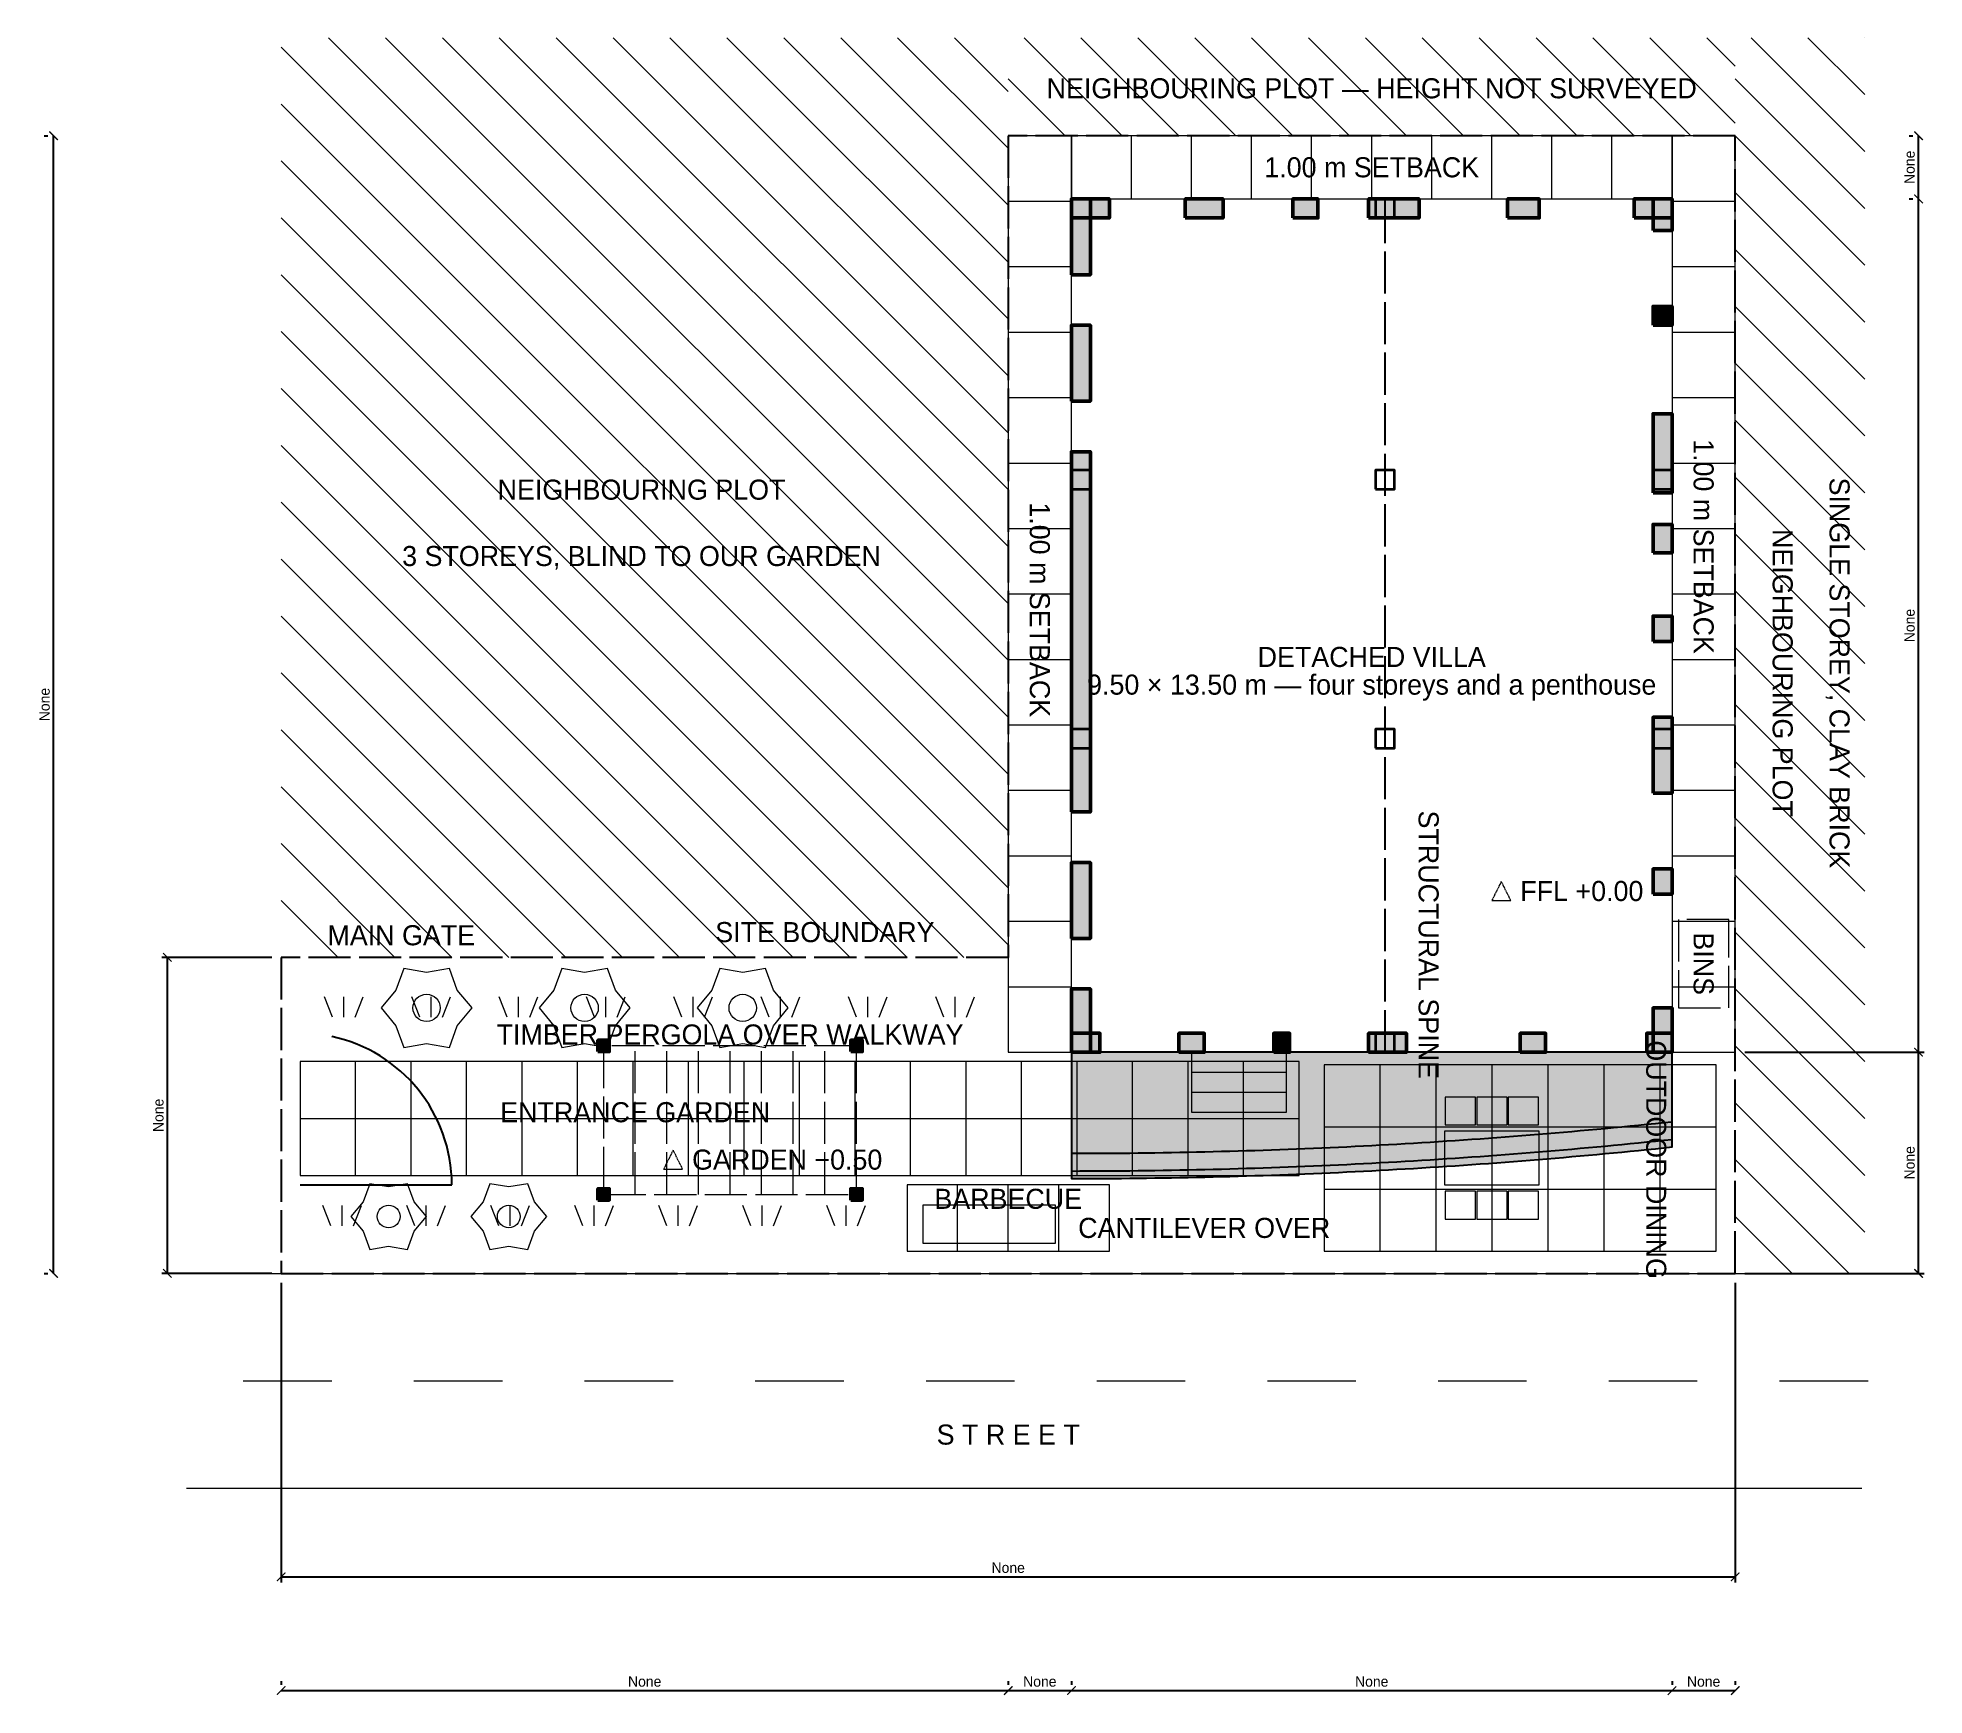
# Model space of a CAD drawing. Header units: millimetres. Extents: x -3851 to 25990, y -6675 to 19550.
import ezdxf
from ezdxf.enums import TextEntityAlignment as Align

# ---------------------------------------------------------------- set-up
doc = ezdxf.new("R2010")
doc.units = ezdxf.units.MM
doc.header["$LTSCALE"] = 20
doc.linetypes.add('DASHDOT', pattern=[3.556, 2.54, -0.508, 0, -0.508])
doc.linetypes.add('DASHED', pattern=[1.524, 1.27, -0.254])
for name, color, linetype, lineweight in [('A-ANNO-DIMS', 5, 'CONTINUOUS', 13), ('A-ANNO-PATT', 8, 'CONTINUOUS', 9), ('A-ANNO-SYMB', 5, 'DASHED', 13), ('A-ANNO-TEXT', 7, 'CONTINUOUS', 13), ('A-FLOR', 7, 'CONTINUOUS', 25), ('A-FLOR-STRS', 2, 'CONTINUOUS', 18), ('A-FURN', 6, 'CONTINUOUS', 13), ('A-WALL', 7, 'CONTINUOUS', 50), ('A-WALL-PATT', 7, 'CONTINUOUS', 9), ('G-ANNO-BNDY', 1, 'DASHDOT', 25), ('L-PLNT', 3, 'CONTINUOUS', 13), ('L-SITE', 3, 'CONTINUOUS', 18), ('S-COLS', 7, 'CONTINUOUS', 35)]:
    doc.layers.add(name, color=color, linetype=linetype, lineweight=lineweight)
doc.dimstyles.new('ARCH', dxfattribs={"dimtxt": 2.2, "dimasz": 1.8, "dimexe": 1.2, "dimexo": 2, "dimgap": 0.8, "dimtad": 1, "dimlfac": 0.001, "dimblk": 'ARCHTICK', "dimcen": 2.5, "dimazin": 3, "dimtfac": 1, "dimtmove": 0, "dimatfit": 3})

# ---------------------------------------------------------------- blocks, each defined once
blk = doc.blocks.new('_ARCHTICK')
at = {"color": 0, "linetype": 'BYBLOCK', "const_width": 0.15}
blk.add_lwpolyline([(-0.5, -0.5), (0.5, 0.5)], dxfattribs=at)

msp = doc.modelspace()

# ---------------------------------------------------------------- hatches: boundary and pattern name
at = {"layer": 'A-ANNO-PATT'}
msp.add_hatch(color=7, dxfattribs=at).paths.add_polyline_path([(12500, 3500), (12500, 1500), (12631.944, 1500.096), (12763.889, 1500.386), (12895.833, 1500.868), (13027.778, 1501.543), (13159.722, 1502.411), (13291.667, 1503.472), (13423.611, 1504.726), (13555.556, 1506.173), (13687.5, 1507.812), (13819.444, 1509.645), (13951.389, 1511.671), (14083.333, 1513.889), (14215.278, 1516.3), (14347.222, 1518.904), (14479.167, 1521.701), (14611.111, 1524.691), (14743.056, 1527.874), (14875, 1531.25), (15006.944, 1534.819), (15138.889, 1538.58), (15270.833, 1542.535), (15402.778, 1546.682), (15534.722, 1551.022), (15666.667, 1555.556), (15798.611, 1560.282), (15930.556, 1565.201), (16062.5, 1570.312), (16194.444, 1575.617), (16326.389, 1581.115), (16458.333, 1586.806), (16590.278, 1592.689), (16722.222, 1598.765), (16854.167, 1605.035), (16986.111, 1611.497), (17118.056, 1618.152), (17250, 1625), (17381.944, 1632.041), (17513.889, 1639.275), (17645.833, 1646.701), (17777.778, 1654.321), (17909.722, 1662.133), (18041.667, 1670.139), (18173.611, 1678.337), (18305.556, 1686.728), (18437.5, 1695.312), (18569.444, 1704.09), (18701.389, 1713.059), (18833.333, 1722.222), (18965.278, 1731.578), (19097.222, 1741.127), (19229.167, 1750.868), (19361.111, 1760.802), (19493.056, 1770.93), (19625, 1781.25), (19756.944, 1791.763), (19888.889, 1802.469), (20020.833, 1813.368), (20152.778, 1824.46), (20284.722, 1835.745), (20416.667, 1847.222), (20548.611, 1858.893), (20680.556, 1870.756), (20812.5, 1882.812), (20944.444, 1895.062), (21076.389, 1907.504), (21208.333, 1920.139), (21340.278, 1932.967), (21472.222, 1945.988), (21604.167, 1959.201), (21736.111, 1972.608), (21868.056, 1986.208), (22000, 2000), (22000, 3500)])
at = {"layer": 'A-WALL-PATT'}
for points in [[(12500, 15800), (12800, 15800), (12800, 17000), (12500, 17000)], [(12500, 16700), (13100, 16700), (13100, 17000), (12500, 17000)], [(14300, 16700), (14900, 16700), (14900, 17000), (14300, 17000)], [(16000, 16700), (16400, 16700), (16400, 17000), (16000, 17000)], [(17200, 16700), (18000, 16700), (18000, 17000), (17200, 17000)], [(19400, 16700), (19900, 16700), (19900, 17000), (19400, 17000)], [(21400, 16700), (22000, 16700), (22000, 17000), (21400, 17000)], [(21700, 16500), (22000, 16500), (22000, 17000), (21700, 17000)], [(21700, 15000), (22000, 15000), (22000, 15300), (21700, 15300)], [(12500, 13800), (12800, 13800), (12800, 15000), (12500, 15000)], [(21700, 12350), (22000, 12350), (22000, 13600), (21700, 13600)], [(12500, 7300), (12800, 7300), (12800, 13000), (12500, 13000)], [(21700, 11400), (22000, 11400), (22000, 11850), (21700, 11850)], [(21700, 10000), (22000, 10000), (22000, 10400), (21700, 10400)], [(21700, 7600), (22000, 7600), (22000, 8800), (21700, 8800)], [(12500, 5300), (12800, 5300), (12800, 6500), (12500, 6500)], [(21700, 6000), (22000, 6000), (22000, 6400), (21700, 6400)], [(12500, 3500), (12800, 3500), (12800, 4500), (12500, 4500)], [(21700, 3500), (22000, 3500), (22000, 4200), (21700, 4200)], [(5010, 3510), (5190, 3510), (5190, 3690), (5010, 3690)], [(9010, 3510), (9190, 3510), (9190, 3690), (9010, 3690)], [(12500, 3500), (12950, 3500), (12950, 3800), (12500, 3800)], [(14200, 3500), (14600, 3500), (14600, 3800), (14200, 3800)], [(15700, 3500), (15950, 3500), (15950, 3800), (15700, 3800)], [(17200, 3500), (17800, 3500), (17800, 3800), (17200, 3800)], [(19600, 3500), (20000, 3500), (20000, 3800), (19600, 3800)], [(21600, 3500), (22000, 3500), (22000, 3800), (21600, 3800)], [(5010, 1160), (5190, 1160), (5190, 1340), (5010, 1340)], [(9010, 1160), (9190, 1160), (9190, 1340), (9010, 1340)]]:
    msp.add_hatch(color=7, dxfattribs=at).paths.add_polyline_path(points)

# ---------------------------------------------------------------- linework, layer by layer
at = {"layer": 'A-ANNO-PATT'}
for p, q in [((11500, 7900), (0, 19400)), ((11500, 8800), (750, 19550)), ((11500, 9700), (1650, 19550)), ((11500, 10600), (2550, 19550)), ((11500, 11500), (3450, 19550)), ((11500, 12400), (4350, 19550)), ((11500, 13300), (5250, 19550)), ((11500, 14200), (6150, 19550)), ((11500, 15100), (7050, 19550)), ((11500, 16000), (7950, 19550)), ((11500, 16900), (8850, 19550)), ((11500, 17800), (9750, 19550)), ((11500, 18700), (10650, 19550)), ((13300, 18000), (11750, 19550)), ((14200, 18000), (12650, 19550)), ((15100, 18000), (13550, 19550)), ((16000, 18000), (14450, 19550)), ((16900, 18000), (15350, 19550)), ((17800, 18000), (16250, 19550)), ((18700, 18000), (17150, 19550)), ((19600, 18000), (18050, 19550)), ((20500, 18000), (18950, 19550)), ((21400, 18000), (19850, 19550)), ((22300, 18000), (20750, 19550)), ((23000, 18200), (21650, 19550)), ((23000, 19100), (22550, 19550)), ((25050, 17750), (23250, 19550)), ((25050, 18650), (24150, 19550)), ((25050, 19550), (25050, 19550)), ((12400, 18000), (11500, 18900)), ((25050, 16850), (23000, 18900)), ((11500, 7000), (0, 18500)), ((11500, 18000), (11500, 18000)), ((25050, 15950), (23000, 18000)), ((11500, 6100), (0, 17600)), ((25050, 15050), (23000, 17100)), ((11500, 5200), (0, 16700)), ((25050, 14150), (23000, 16200)), ((10800, 5000), (0, 15800)), ((25050, 13250), (23000, 15300)), ((9900, 5000), (0, 14900)), ((25050, 12350), (23000, 14400)), ((9000, 5000), (0, 14000)), ((25050, 11450), (23000, 13500)), ((8100, 5000), (0, 13100)), ((25050, 10550), (23000, 12600)), ((7200, 5000), (0, 12200)), ((25050, 9650), (23000, 11700)), ((6300, 5000), (0, 11300)), ((25050, 8750), (23000, 10800)), ((5400, 5000), (0, 10400)), ((25050, 7850), (23000, 9900)), ((4500, 5000), (0, 9500)), ((25050, 6950), (23000, 9000)), ((3600, 5000), (0, 8600)), ((25050, 6050), (23000, 8100)), ((2700, 5000), (0, 7700)), ((25050, 5150), (23000, 7200)), ((1800, 5000), (0, 6800)), ((25050, 4250), (23000, 6300)), ((900, 5000), (0, 5900)), ((25050, 3350), (23000, 5400)), ((0, 5000), (0, 5000)), ((25050, 2450), (23000, 4500)), ((25050, 1550), (23000, 3600)), ((25050, 650), (23000, 2700)), ((24800, 0), (23000, 1800)), ((23900, 0), (23000, 900)), ((23000, 0), (23000, 0))]:
    msp.add_line(p, q, dxfattribs=at)
at = {"layer": 'A-ANNO-SYMB'}
for points in [[(19300, 6200), (19150, 5900), (19450, 5900)], [(6200, 1950), (6050, 1650), (6350, 1650)]]:
    msp.add_lwpolyline(points, close=True, dxfattribs=at)
at = {"layer": 'A-FLOR', "linetype": 'DASHED', "ltscale": 26.25}
msp.add_line((17460, 3500), (17460, 17000), dxfattribs=at)
at = {"layer": 'A-FLOR'}
msp.add_line((300, 1400), (2700, 1400), dxfattribs=at)
msp.add_lwpolyline([(12500, 3500), (12500, 1500), (12631.944, 1500.096), (12763.889, 1500.386), (12895.833, 1500.868), (13027.778, 1501.543), (13159.722, 1502.411), (13291.667, 1503.472), (13423.611, 1504.726), (13555.556, 1506.173), (13687.5, 1507.812), (13819.444, 1509.645), (13951.389, 1511.671), (14083.333, 1513.889), (14215.278, 1516.3), (14347.222, 1518.904), (14479.167, 1521.701), (14611.111, 1524.691), (14743.056, 1527.874), (14875, 1531.25), (15006.944, 1534.819), (15138.889, 1538.58), (15270.833, 1542.535), (15402.778, 1546.682), (15534.722, 1551.022), (15666.667, 1555.556), (15798.611, 1560.282), (15930.556, 1565.201), (16062.5, 1570.312), (16194.444, 1575.617), (16326.389, 1581.115), (16458.333, 1586.806), (16590.278, 1592.689), (16722.222, 1598.765), (16854.167, 1605.035), (16986.111, 1611.497), (17118.056, 1618.152), (17250, 1625), (17381.944, 1632.041), (17513.889, 1639.275), (17645.833, 1646.701), (17777.778, 1654.321), (17909.722, 1662.133), (18041.667, 1670.139), (18173.611, 1678.337), (18305.556, 1686.728), (18437.5, 1695.312), (18569.444, 1704.09), (18701.389, 1713.059), (18833.333, 1722.222), (18965.278, 1731.578), (19097.222, 1741.127), (19229.167, 1750.868), (19361.111, 1760.802), (19493.056, 1770.93), (19625, 1781.25), (19756.944, 1791.763), (19888.889, 1802.469), (20020.833, 1813.368), (20152.778, 1824.46), (20284.722, 1835.745), (20416.667, 1847.222), (20548.611, 1858.893), (20680.556, 1870.756), (20812.5, 1882.812), (20944.444, 1895.062), (21076.389, 1907.504), (21208.333, 1920.139), (21340.278, 1932.967), (21472.222, 1945.988), (21604.167, 1959.201), (21736.111, 1972.608), (21868.056, 1986.208), (22000, 2000), (22000, 3500)], close=True, dxfattribs=at)
at = {"layer": 'A-FLOR', "linetype": 'DASHED', "ltscale": 26.25}
msp.add_lwpolyline([(12500, 1900), (12631.944, 1900.096), (12763.889, 1900.386), (12895.833, 1900.868), (13027.778, 1901.543), (13159.722, 1902.411), (13291.667, 1903.472), (13423.611, 1904.726), (13555.556, 1906.173), (13687.5, 1907.812), (13819.444, 1909.645), (13951.389, 1911.671), (14083.333, 1913.889), (14215.278, 1916.3), (14347.222, 1918.904), (14479.167, 1921.701), (14611.111, 1924.691), (14743.056, 1927.874), (14875, 1931.25), (15006.944, 1934.819), (15138.889, 1938.58), (15270.833, 1942.535), (15402.778, 1946.682), (15534.722, 1951.022), (15666.667, 1955.556), (15798.611, 1960.282), (15930.556, 1965.201), (16062.5, 1970.312), (16194.444, 1975.617), (16326.389, 1981.115), (16458.333, 1986.806), (16590.278, 1992.689), (16722.222, 1998.765), (16854.167, 2005.035), (16986.111, 2011.497), (17118.056, 2018.152), (17250, 2025), (17381.944, 2032.041), (17513.889, 2039.275), (17645.833, 2046.701), (17777.778, 2054.321), (17909.722, 2062.133), (18041.667, 2070.139), (18173.611, 2078.337), (18305.556, 2086.728), (18437.5, 2095.312), (18569.444, 2104.09), (18701.389, 2113.059), (18833.333, 2122.222), (18965.278, 2131.578), (19097.222, 2141.127), (19229.167, 2150.868), (19361.111, 2160.802), (19493.056, 2170.93), (19625, 2181.25), (19756.944, 2191.763), (19888.889, 2202.469), (20020.833, 2213.368), (20152.778, 2224.46), (20284.722, 2235.745), (20416.667, 2247.222), (20548.611, 2258.893), (20680.556, 2270.756), (20812.5, 2282.812), (20944.444, 2295.062), (21076.389, 2307.504), (21208.333, 2320.139), (21340.278, 2332.967), (21472.222, 2345.988), (21604.167, 2359.201), (21736.111, 2372.608), (21868.056, 2386.208), (22000, 2400)], dxfattribs=at)
at = {"layer": 'A-FLOR'}
for points in [[(12500, 1620), (12631.944, 1620.096), (12763.889, 1620.386), (12895.833, 1620.868), (13027.778, 1621.543), (13159.722, 1622.411), (13291.667, 1623.472), (13423.611, 1624.726), (13555.556, 1626.173), (13687.5, 1627.812), (13819.444, 1629.645), (13951.389, 1631.671), (14083.333, 1633.889), (14215.278, 1636.3), (14347.222, 1638.904), (14479.167, 1641.701), (14611.111, 1644.691), (14743.056, 1647.874), (14875, 1651.25), (15006.944, 1654.819), (15138.889, 1658.58), (15270.833, 1662.535), (15402.778, 1666.682), (15534.722, 1671.022), (15666.667, 1675.556), (15798.611, 1680.282), (15930.556, 1685.201), (16062.5, 1690.312), (16194.444, 1695.617), (16326.389, 1701.115), (16458.333, 1706.806), (16590.278, 1712.689), (16722.222, 1718.765), (16854.167, 1725.035), (16986.111, 1731.497), (17118.056, 1738.152), (17250, 1745), (17381.944, 1752.041), (17513.889, 1759.275), (17645.833, 1766.701), (17777.778, 1774.321), (17909.722, 1782.133), (18041.667, 1790.139), (18173.611, 1798.337), (18305.556, 1806.728), (18437.5, 1815.312), (18569.444, 1824.09), (18701.389, 1833.059), (18833.333, 1842.222), (18965.278, 1851.578), (19097.222, 1861.127), (19229.167, 1870.868), (19361.111, 1880.802), (19493.056, 1890.93), (19625, 1901.25), (19756.944, 1911.763), (19888.889, 1922.469), (20020.833, 1933.368), (20152.778, 1944.46), (20284.722, 1955.745), (20416.667, 1967.222), (20548.611, 1978.893), (20680.556, 1990.756), (20812.5, 2002.812), (20944.444, 2015.062), (21076.389, 2027.504), (21208.333, 2040.139), (21340.278, 2052.967), (21472.222, 2065.988), (21604.167, 2079.201), (21736.111, 2092.608), (21868.056, 2106.208), (22000, 2120)], [(12500, 1500), (12631.944, 1500.096), (12763.889, 1500.386), (12895.833, 1500.868), (13027.778, 1501.543), (13159.722, 1502.411), (13291.667, 1503.472), (13423.611, 1504.726), (13555.556, 1506.173), (13687.5, 1507.812), (13819.444, 1509.645), (13951.389, 1511.671), (14083.333, 1513.889), (14215.278, 1516.3), (14347.222, 1518.904), (14479.167, 1521.701), (14611.111, 1524.691), (14743.056, 1527.874), (14875, 1531.25), (15006.944, 1534.819), (15138.889, 1538.58), (15270.833, 1542.535), (15402.778, 1546.682), (15534.722, 1551.022), (15666.667, 1555.556), (15798.611, 1560.282), (15930.556, 1565.201), (16062.5, 1570.312), (16194.444, 1575.617), (16326.389, 1581.115), (16458.333, 1586.806), (16590.278, 1592.689), (16722.222, 1598.765), (16854.167, 1605.035), (16986.111, 1611.497), (17118.056, 1618.152), (17250, 1625), (17381.944, 1632.041), (17513.889, 1639.275), (17645.833, 1646.701), (17777.778, 1654.321), (17909.722, 1662.133), (18041.667, 1670.139), (18173.611, 1678.337), (18305.556, 1686.728), (18437.5, 1695.312), (18569.444, 1704.09), (18701.389, 1713.059), (18833.333, 1722.222), (18965.278, 1731.578), (19097.222, 1741.127), (19229.167, 1750.868), (19361.111, 1760.802), (19493.056, 1770.93), (19625, 1781.25), (19756.944, 1791.763), (19888.889, 1802.469), (20020.833, 1813.368), (20152.778, 1824.46), (20284.722, 1835.745), (20416.667, 1847.222), (20548.611, 1858.893), (20680.556, 1870.756), (20812.5, 1882.812), (20944.444, 1895.062), (21076.389, 1907.504), (21208.333, 1920.139), (21340.278, 1932.967), (21472.222, 1945.988), (21604.167, 1959.201), (21736.111, 1972.608), (21868.056, 1986.208), (22000, 2000)]]:
    msp.add_lwpolyline(points, dxfattribs=at)
msp.add_arc((300, 1400), 2400, 0, 78, dxfattribs=at)
at = {"layer": 'A-FLOR-STRS'}
for p, q in [((14400, 3500), (15900, 3500)), ((14400, 3183.333), (15900, 3183.333)), ((14400, 2866.667), (15900, 2866.667))]:
    msp.add_line(p, q, dxfattribs=at)
msp.add_lwpolyline([(14400, 2550), (15900, 2550), (15900, 3500), (14400, 3500)], close=True, dxfattribs=at)
at = {"layer": 'A-FURN'}
for p, q in [((12500, 1500), (12500, 3500)), ((22000, 2000), (22000, 3500))]:
    msp.add_line(p, q, dxfattribs=at)
for points in [[(11500, 3500), (12500, 3500), (12500, 18000), (11500, 18000)], [(12500, 17000), (22000, 17000), (22000, 18000), (12500, 18000)], [(22000, 3500), (23000, 3500), (23000, 18000), (22000, 18000)], [(300, 1550), (16100, 1550), (16100, 3350), (300, 3350)], [(16500, 350), (22700, 350), (22700, 3300), (16500, 3300)], [(18410, 2350), (18890, 2350), (18890, 2790), (18410, 2790)], [(18910, 2350), (19390, 2350), (19390, 2790), (18910, 2790)], [(19410, 2350), (19890, 2350), (19890, 2790), (19410, 2790)], [(18400, 1400), (19900, 1400), (19900, 2250), (18400, 2250)], [(9900, 350), (13100, 350), (13100, 1400), (9900, 1400)], [(18410, 860), (18890, 860), (18890, 1300), (18410, 1300)], [(18910, 860), (19390, 860), (19390, 1300), (18910, 1300)], [(19410, 860), (19890, 860), (19890, 1300), (19410, 1300)], [(10150, 480), (12250, 480), (12250, 1080), (10150, 1080)]]:
    msp.add_lwpolyline(points, close=True, dxfattribs=at)
at = {"layer": 'A-FURN', "linetype": 'DASHED', "ltscale": 26.25}
msp.add_lwpolyline([(22100, 4200), (22900, 4200), (22900, 5600), (22100, 5600)], close=True, dxfattribs=at)
at = {"layer": 'A-WALL'}
for points in [[(12500, 15800), (12800, 15800), (12800, 17000), (12500, 17000)], [(12500, 16700), (13100, 16700), (13100, 17000), (12500, 17000)], [(14300, 16700), (14900, 16700), (14900, 17000), (14300, 17000)], [(16000, 16700), (16400, 16700), (16400, 17000), (16000, 17000)], [(17200, 16700), (18000, 16700), (18000, 17000), (17200, 17000)], [(19400, 16700), (19900, 16700), (19900, 17000), (19400, 17000)], [(21400, 16700), (22000, 16700), (22000, 17000), (21400, 17000)], [(21700, 16500), (22000, 16500), (22000, 17000), (21700, 17000)], [(21700, 15000), (22000, 15000), (22000, 15300), (21700, 15300)], [(12500, 13800), (12800, 13800), (12800, 15000), (12500, 15000)], [(21700, 12350), (22000, 12350), (22000, 13600), (21700, 13600)], [(12500, 7300), (12800, 7300), (12800, 13000), (12500, 13000)], [(21700, 11400), (22000, 11400), (22000, 11850), (21700, 11850)], [(21700, 10000), (22000, 10000), (22000, 10400), (21700, 10400)], [(21700, 7600), (22000, 7600), (22000, 8800), (21700, 8800)], [(12500, 5300), (12800, 5300), (12800, 6500), (12500, 6500)], [(21700, 6000), (22000, 6000), (22000, 6400), (21700, 6400)], [(12500, 3500), (12800, 3500), (12800, 4500), (12500, 4500)], [(21700, 3500), (22000, 3500), (22000, 4200), (21700, 4200)], [(5010, 3510), (5190, 3510), (5190, 3690), (5010, 3690)], [(9010, 3510), (9190, 3510), (9190, 3690), (9010, 3690)], [(12500, 3500), (12950, 3500), (12950, 3800), (12500, 3800)], [(14200, 3500), (14600, 3500), (14600, 3800), (14200, 3800)], [(15700, 3500), (15950, 3500), (15950, 3800), (15700, 3800)], [(17200, 3500), (17800, 3500), (17800, 3800), (17200, 3800)], [(19600, 3500), (20000, 3500), (20000, 3800), (19600, 3800)], [(21600, 3500), (22000, 3500), (22000, 3800), (21600, 3800)], [(5010, 1160), (5190, 1160), (5190, 1340), (5010, 1340)], [(9010, 1160), (9190, 1160), (9190, 1340), (9010, 1340)]]:
    msp.add_lwpolyline(points, close=True, dxfattribs=at)
at = {"layer": 'G-ANNO-BNDY', "linetype": 'DASHED', "ltscale": 26.25}
msp.add_lwpolyline([(0, 0), (23000, 0), (23000, 18000), (11500, 18000), (11500, 5000), (0, 5000)], close=True, dxfattribs=at)
at = {"layer": 'L-PLNT'}
for p, q in [((810.625, 4055), (684.625, 4375)), ((990.625, 4055), (990.625, 4375)), ((1170.625, 4055), (1296.625, 4375)), ((2191.875, 4055), (2065.875, 4375)), ((2371.875, 4055), (2371.875, 4375)), ((2551.875, 4055), (2677.875, 4375)), ((3573.125, 4055), (3447.125, 4375)), ((3753.125, 4055), (3753.125, 4375)), ((3933.125, 4055), (4059.125, 4375)), ((4954.375, 4055), (4828.375, 4375)), ((5134.375, 4055), (5134.375, 4375)), ((5314.375, 4055), (5440.375, 4375)), ((6335.625, 4055), (6209.625, 4375)), ((6515.625, 4055), (6515.625, 4375)), ((6695.625, 4055), (6821.625, 4375)), ((7716.875, 4055), (7590.875, 4375)), ((7896.875, 4055), (7896.875, 4375)), ((8076.875, 4055), (8202.875, 4375)), ((9098.125, 4055), (8972.125, 4375)), ((9278.125, 4055), (9278.125, 4375)), ((9458.125, 4055), (9584.125, 4375)), ((10479.375, 4055), (10353.375, 4375)), ((10659.375, 4055), (10659.375, 4375)), ((10839.375, 4055), (10965.375, 4375)), ((784.286, 755), (658.286, 1075)), ((964.286, 755), (964.286, 1075)), ((1144.286, 755), (1270.286, 1075)), ((2112.857, 755), (1986.857, 1075)), ((2292.857, 755), (2292.857, 1075)), ((2472.857, 755), (2598.857, 1075)), ((3441.429, 755), (3315.429, 1075)), ((3621.429, 755), (3621.429, 1075)), ((3801.429, 755), (3927.429, 1075)), ((4770, 755), (4644, 1075)), ((4950, 755), (4950, 1075)), ((5130, 755), (5256, 1075)), ((6098.571, 755), (5972.571, 1075)), ((6278.571, 755), (6278.571, 1075)), ((6458.571, 755), (6584.571, 1075)), ((7427.143, 755), (7301.143, 1075)), ((7607.143, 755), (7607.143, 1075)), ((7787.143, 755), (7913.143, 1075)), ((8755.714, 755), (8629.714, 1075)), ((8935.714, 755), (8935.714, 1075)), ((9115.714, 755), (9241.714, 1075))]:
    msp.add_line(p, q, dxfattribs=at)
for points in [[(3020, 4200), (2786.36, 4480.8), (2660, 4823.538), (2300, 4761.6), (1940, 4823.538), (1813.64, 4480.8), (1580, 4200), (1813.64, 3919.2), (1940, 3576.462), (2300, 3638.4), (2660, 3576.462), (2786.36, 3919.2)], [(5520, 4200), (5286.36, 4480.8), (5160, 4823.538), (4800, 4761.6), (4440, 4823.538), (4313.64, 4480.8), (4080, 4200), (4313.64, 3919.2), (4440, 3576.462), (4800, 3638.4), (5160, 3576.462), (5286.36, 3919.2)], [(8020, 4200), (7786.36, 4480.8), (7660, 4823.538), (7300, 4761.6), (6940, 4823.538), (6813.64, 4480.8), (6580, 4200), (6813.64, 3919.2), (6940, 3576.462), (7300, 3638.4), (7660, 3576.462), (7786.36, 3919.2)], [(2300, 900), (2105.3, 1134), (2000, 1419.615), (1700, 1368), (1400, 1419.615), (1294.7, 1134), (1100, 900), (1294.7, 666), (1400, 380.385), (1700, 432), (2000, 380.385), (2105.3, 666)], [(4200, 900), (4005.3, 1134), (3900, 1419.615), (3600, 1368), (3300, 1419.615), (3194.7, 1134), (3000, 900), (3194.7, 666), (3300, 380.385), (3600, 432), (3900, 380.385), (4005.3, 666)]]:
    msp.add_lwpolyline(points, close=True, dxfattribs=at)
for centre, radius in [((2300, 4200), 216), ((4800, 4200), 216), ((7300, 4200), 216), ((1700, 900), 180), ((3600, 900), 180)]:
    msp.add_circle(centre, radius, dxfattribs=at)
at = {"layer": 'L-SITE'}
for p, q in [((13450, 17000), (13450, 18000)), ((14400, 17000), (14400, 18000)), ((15350, 17000), (15350, 18000)), ((16300, 17000), (16300, 18000)), ((17250, 17000), (17250, 18000)), ((18200, 17000), (18200, 18000)), ((19150, 17000), (19150, 18000)), ((20100, 17000), (20100, 18000)), ((21050, 17000), (21050, 18000)), ((11500, 16964.286), (12500, 16964.286)), ((22000, 16964.286), (23000, 16964.286)), ((11500, 15928.571), (12500, 15928.571)), ((22000, 15928.571), (23000, 15928.571)), ((11500, 14892.857), (12500, 14892.857)), ((22000, 14892.857), (23000, 14892.857)), ((11500, 13857.143), (12500, 13857.143)), ((22000, 13857.143), (23000, 13857.143)), ((11500, 12821.429), (12500, 12821.429)), ((22000, 12821.429), (23000, 12821.429)), ((11500, 11785.714), (12500, 11785.714)), ((22000, 11785.714), (23000, 11785.714)), ((11500, 10750), (12500, 10750)), ((22000, 10750), (23000, 10750)), ((11500, 9714.286), (12500, 9714.286)), ((22000, 9714.286), (23000, 9714.286)), ((11500, 8678.571), (12500, 8678.571)), ((22000, 8678.571), (23000, 8678.571)), ((11500, 7642.857), (12500, 7642.857)), ((22000, 7642.857), (23000, 7642.857)), ((11500, 6607.143), (12500, 6607.143)), ((22000, 6607.143), (23000, 6607.143)), ((11500, 5571.429), (12500, 5571.429)), ((22000, 5571.429), (23000, 5571.429)), ((11500, 4535.714), (12500, 4535.714)), ((22000, 4535.714), (23000, 4535.714)), ((1177.778, 1550), (1177.778, 3350)), ((2055.556, 1550), (2055.556, 3350)), ((2933.333, 1550), (2933.333, 3350)), ((3811.111, 1550), (3811.111, 3350)), ((4688.889, 1550), (4688.889, 3350)), ((5566.667, 1550), (5566.667, 3350)), ((6444.444, 1550), (6444.444, 3350)), ((7322.222, 1550), (7322.222, 3350)), ((8200, 1550), (8200, 3350)), ((9077.778, 1550), (9077.778, 3350)), ((9955.556, 1550), (9955.556, 3350)), ((10833.333, 1550), (10833.333, 3350)), ((11711.111, 1550), (11711.111, 3350)), ((12588.889, 1550), (12588.889, 3350)), ((13466.667, 1550), (13466.667, 3350)), ((14344.444, 1550), (14344.444, 3350)), ((15222.222, 1550), (15222.222, 3350)), ((17385.714, 350), (17385.714, 3300)), ((18271.429, 350), (18271.429, 3300)), ((19157.143, 350), (19157.143, 3300)), ((20042.857, 350), (20042.857, 3300)), ((20928.571, 350), (20928.571, 3300)), ((21814.286, 350), (21814.286, 3300)), ((300, 2450), (16100, 2450)), ((16500, 2316.667), (22700, 2316.667)), ((10700, 350), (10700, 1400)), ((11500, 350), (11500, 1400)), ((12300, 350), (12300, 1400)), ((16500, 1333.333), (22700, 1333.333)), ((-1500, 0), (25000, 0)), ((-600, -1700), (800, -1700)), ((2100, -1700), (3500, -1700)), ((4800, -1700), (6200, -1700)), ((7500, -1700), (8900, -1700)), ((10200, -1700), (11600, -1700)), ((12900, -1700), (14300, -1700)), ((15600, -1700), (17000, -1700)), ((18300, -1700), (19700, -1700)), ((21000, -1700), (22400, -1700)), ((23700, -1700), (25100, -1700)), ((-1500, -3400), (25000, -3400))]:
    msp.add_line(p, q, dxfattribs=at)
at = {"layer": 'L-SITE', "linetype": 'DASHED', "ltscale": 26.25}
for p, q in [((5600, 1250), (5600, 3600)), ((6100, 1250), (6100, 3600)), ((6600, 1250), (6600, 3600)), ((7100, 1250), (7100, 3600)), ((7600, 1250), (7600, 3600)), ((8100, 1250), (8100, 3600)), ((8600, 1250), (8600, 3600))]:
    msp.add_line(p, q, dxfattribs=at)
msp.add_lwpolyline([(5100, 1250), (9100, 1250), (9100, 3600), (5100, 3600)], close=True, dxfattribs=at)
at = {"layer": 'S-COLS'}
for points in [[(12500, 16700), (12800, 16700), (12800, 17000), (12500, 17000)], [(17310, 16700), (17610, 16700), (17610, 17000), (17310, 17000)], [(21700, 16700), (22000, 16700), (22000, 17000), (21700, 17000)], [(12500, 12410), (12800, 12410), (12800, 12710), (12500, 12710)], [(17310, 12410), (17610, 12410), (17610, 12710), (17310, 12710)], [(21700, 12410), (22000, 12410), (22000, 12710), (21700, 12710)], [(12500, 8310), (12800, 8310), (12800, 8610), (12500, 8610)], [(17310, 8310), (17610, 8310), (17610, 8610), (17310, 8610)], [(21700, 8310), (22000, 8310), (22000, 8610), (21700, 8610)], [(12500, 3500), (12800, 3500), (12800, 3800), (12500, 3800)], [(17310, 3500), (17610, 3500), (17610, 3800), (17310, 3800)], [(21700, 3500), (22000, 3500), (22000, 3800), (21700, 3800)]]:
    msp.add_lwpolyline(points, close=True, dxfattribs=at)

# ---------------------------------------------------------------- texts
at = {"layer": 'A-ANNO-TEXT'}
for s, p in [('NEIGHBOURING PLOT — HEIGHT NOT SURVEYED', (17250, 18750)), ('1.00 m SETBACK', (17250, 17500)), ('NEIGHBOURING PLOT', (5700, 12400)), ('3 STOREYS, BLIND TO OUR GARDEN', (5700, 11350)), ('DETACHED VILLA', (17250, 9753.353)), ('9.50 × 13.50 m — four storeys and a penthouse', (17250, 9315.202)), ('MAIN GATE', (1900, 5350)), ('SITE BOUNDARY', (8600, 5400)), ('TIMBER PERGOLA OVER WALKWAY', (7100, 3780)), ('ENTRANCE GARDEN', (5600, 2550)), ('BARBECUE', (11500, 1180)), ('CANTILEVER OVER', (14600, 720))]:
    msp.add_text(s, height=317.5, dxfattribs=at).set_placement(p, align=Align.MIDDLE_CENTER)
for s, p in [('1.00 m SETBACK', (22500, 11500)), ('SINGLE STOREY, CLAY BRICK', (24650, 9500)), ('1.00 m SETBACK', (12000, 10500)), ('NEIGHBOURING PLOT', (23750, 9500)), ('STRUCTURAL SPINE', (18150, 5200)), ('BINS', (22500, 4900)), ('OUTDOOR DINING', (21750, 1800))]:
    msp.add_text(s, height=317.5, rotation=-90, dxfattribs=at).set_placement(p, align=Align.MIDDLE_CENTER)
for s, p in [('FFL +0.00', (19600, 6050)), ('GARDEN −0.50', (6500, 1800))]:
    msp.add_text(s, height=317.5, dxfattribs=at).set_placement(p, align=Align.MIDDLE_LEFT)
at = {"layer": 'L-SITE'}
msp.add_text('S T R E E T', height=317.5, dxfattribs=at).set_placement((11500, -2550), align=Align.MIDDLE_CENTER)

# ---------------------------------------------------------------- dimensions: what is measured, and where the dimension line sits
at = {"layer": 'A-ANNO-DIMS'}
for base, p1, p2 in [((-3600, 0), (-3600, 0), (-3600, 18000)), ((25900, 17000), (25900, 17000), (25900, 18000)), ((25900, 3500), (25900, 3500), (25900, 17000)), ((-1800, 0), (0, 0), (0, 5000)), ((25900, 0), (23000, 0), (23000, 3500))]:
    msp.add_linear_dim(base=base, p1=p1, p2=p2, angle=90, text='None', dimstyle='ARCH', override={"dimscale": 75}, dxfattribs=at).render()
for base, p1, p2 in [((0, -4800), (0, 0), (23000, 0)), ((0, -6600), (0, -6600), (11500, -6600)), ((11500, -6600), (11500, -6600), (12500, -6600)), ((12500, -6600), (12500, -6600), (22000, -6600)), ((22000, -6600), (22000, -6600), (23000, -6600))]:
    msp.add_linear_dim(base=base, p1=p1, p2=p2, text='None', dimstyle='ARCH', override={"dimscale": 75}, dxfattribs=at).render()

doc.saveas('drawing.dxf')
